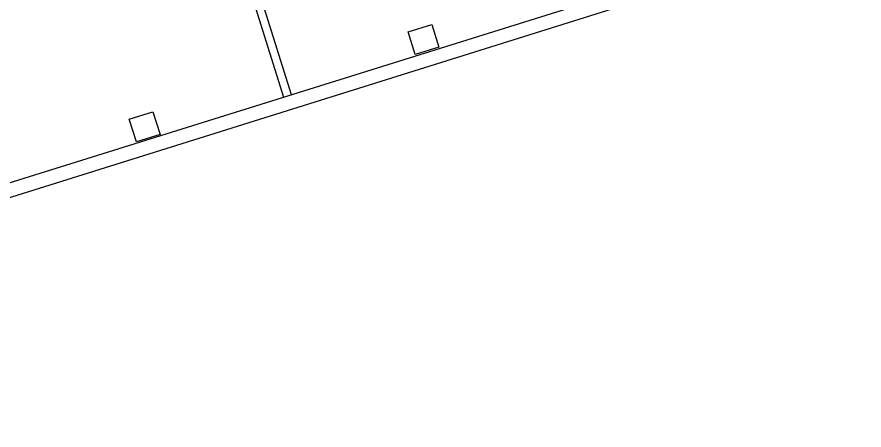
# Model space of a CAD drawing. Header units: inches. Extents: x 1826483.9 to 1826556.4, y 5114755.1 to 5114802.9.
# Drawn here: x 1826517.29 to 1826538.14, y 5114755.07 to 5114765.24 of the extents above; entities that cross this region are included whole.
import ezdxf

# ---------------------------------------------------------------- set-up
doc = ezdxf.new("R2010")
doc.units = ezdxf.units.IN
doc.header["$MEASUREMENT"] = 0

msp = doc.modelspace()

# ---------------------------------------------------------------- linework, layer by layer
for points in [[(1826483.851, 5114802.868), (1826503.535, 5114795.913), (1826509.785, 5114776.002), (1826535.248, 5114783.993), (1826556.355, 5114773.091), (1826498.825, 5114755.069), (1826483.851, 5114802.868)], [(1826540.54, 5114781.259), (1826540.407, 5114781.001), (1826555.509, 5114773.154), (1826499.13, 5114755.54), (1826484.33, 5114802.36), (1826497.856, 5114797.675), (1826497.932, 5114797.892)], [(1826524.045, 5114763.324), (1826521.82, 5114770.413)], [(1826521.687, 5114770.158), (1826523.85, 5114763.263)], [(1826526.915, 5114764.873), (1826527.497, 5114765.055), (1826527.672, 5114764.497), (1826527.09, 5114764.315), (1826526.915, 5114764.873)], [(1826520.052, 5114762.719), (1826520.634, 5114762.901), (1826520.809, 5114762.344), (1826520.227, 5114762.161), (1826520.052, 5114762.719)]]:
    msp.add_lwpolyline(points)

doc.saveas('drawing.dxf')
